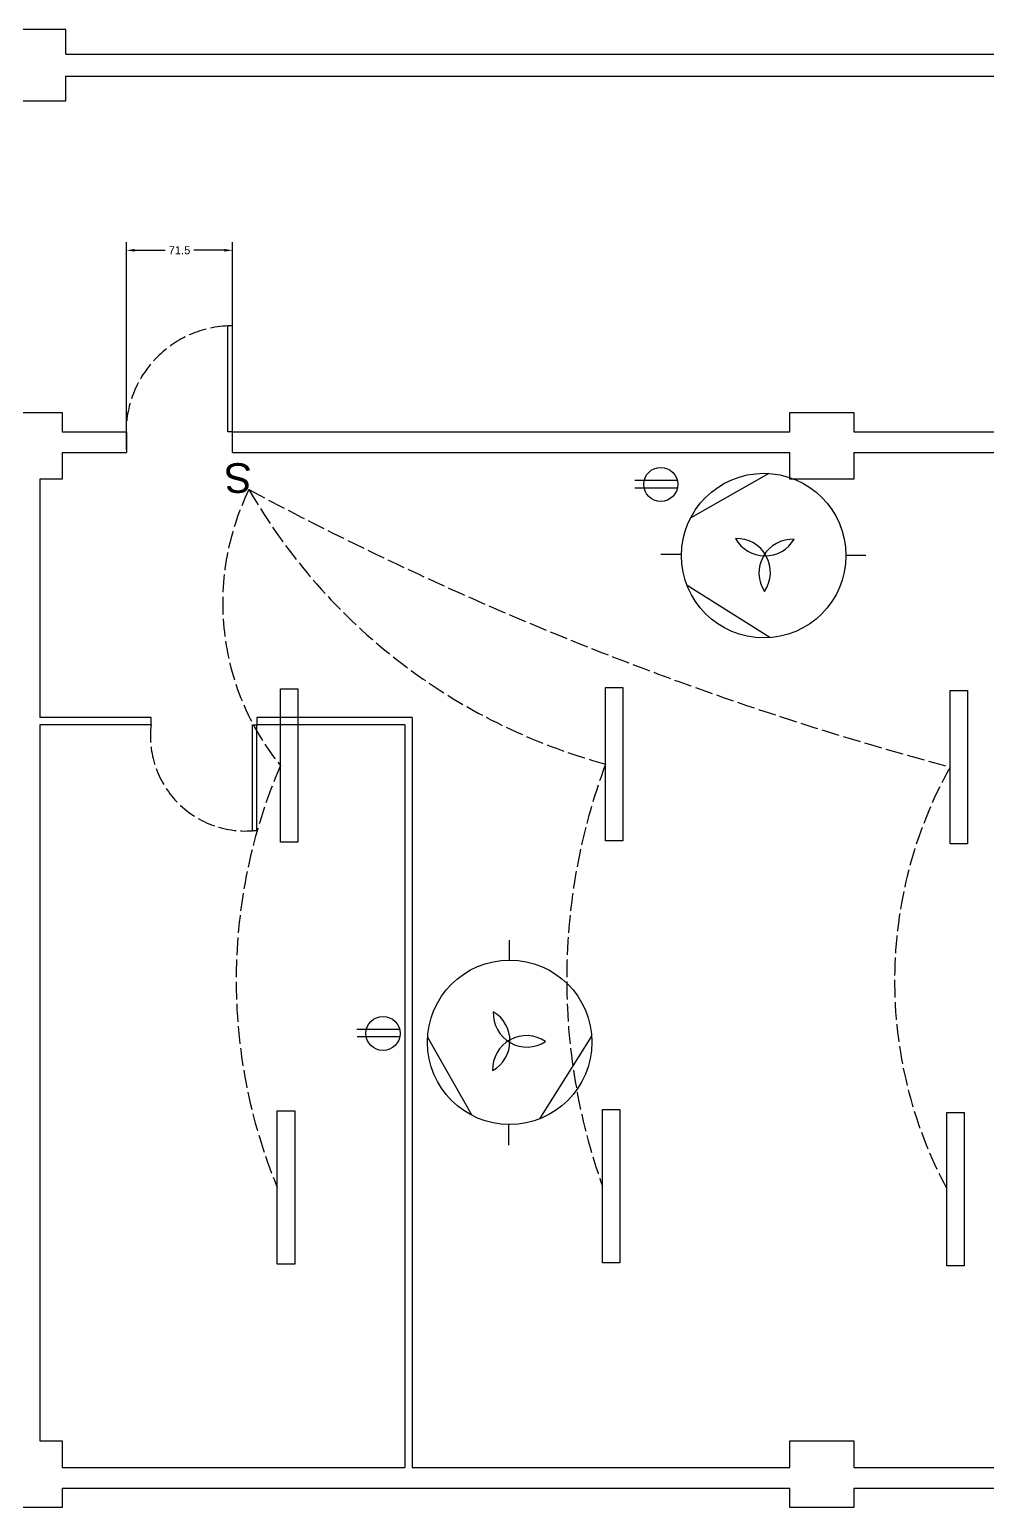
# Model space of a CAD drawing. Header units: centimetres. Extents: x 5373 to 12554, y -7923 to 4675.
# Drawn here: x 9842 to 10489, y -4897 to -3900 of the extents above; entities that cross this region are included whole.
import ezdxf

# ---------------------------------------------------------------- set-up
doc = ezdxf.new("R2010")
doc.units = ezdxf.units.CM
doc.header["$PDMODE"] = 3
doc.header["$PDSIZE"] = -3
doc.linetypes.add('ACAD_ISO02W100', pattern=[15, 12, -3])
doc.linetypes.add('HIDDEN', pattern=[0.375, 0.25, -0.125])
for name, color, linetype in [('ELCETRICAN HIDDEN', 130, 'HIDDEN'), ('Electrical', 50, 'Continuous'), ('others', 7, 'Continuous')]:
    doc.layers.add(name, color=color, linetype=linetype)
doc.styles.get("Standard").update_dxf_attribs({"font": 'arial.ttf'})
doc.dimstyles.get("Standard").update_dxf_attribs({"dimscale": 30, "dimtxt": 0.18, "dimasz": 0.18, "dimexe": 0.18, "dimexo": 0.0625, "dimgap": 0.09, "dimtad": 0, "dimtih": 1, "dimtoh": 1, "dimdec": 1, "dimzin": 0, "dimdsep": 46, "dimtxsty": 'Standard', "dimcen": 0.09, "dimclrd": 3, "dimclrt": 2, "dimadec": 0, "dimazin": 0, "dimtfac": 1, "dimtdec": 1, "dimtofl": 0, "dimtmove": 0, "dimatfit": 3, "dimfxl": 1, "dimtolj": 1, "dimtzin": 0, "dimarcsym": 0})

# ---------------------------------------------------------------- blocks, each defined once
blk = doc.blocks.new('*D90')
at = {"layer": 'Defpoints', "color": 0, "linetype": 'Continuous', "lineweight": -2, "transparency": 16777216}
for p, q in [((9907.87, -4183.12), (9907.87, -4043.08)), ((9979.37, -4183.12), (9979.37, -4043.08))]:
    blk.add_line(p, q, dxfattribs=at)
at = {"layer": 'Defpoints', "color": 3, "linetype": 'Continuous', "lineweight": -2, "transparency": 16777216}
for p, q in [((9913.27, -4048.48), (9933.91, -4048.48)), ((9973.97, -4048.48), (9953.33, -4048.48))]:
    blk.add_line(p, q, dxfattribs=at)
at = {"layer": 'Defpoints', "color": 0, "linetype": 'Continuous', "transparency": 16777216}
for p in [(9907.87, -4048.48), (9907.87, -4185), (9979.37, -4185)]:
    blk.add_point(p, dxfattribs=at)
at = {"layer": 'Defpoints', "color": 3, "linetype": 'Continuous', "transparency": 16777216}
for points in [[(9913.27, -4047.58), (9913.27, -4049.38), (9907.87, -4048.48)], [(9973.97, -4047.58), (9973.97, -4049.38), (9979.37, -4048.48)]]:
    blk.add_solid(points, dxfattribs=at)
at = {"layer": 'Defpoints', "color": 2, "linetype": 'Continuous', "transparency": 16777216, "insert": (9943.62, -4048.48), "char_height": 5.4, "attachment_point": 5}
blk.add_mtext('\\A1;71.5', dxfattribs=at)

msp = doc.modelspace()

# ---------------------------------------------------------------- linework, layer by layer
for p, q in [((9976.37, -4171), (9976.37, -4099.5)), ((9979.37, -4099.5), (9976.37, -4099.5)), ((9979.37, -4171), (9979.37, -4099.5)), ((9864.5, -4171), (9907.87, -4171)), ((9979.37, -4171), (10355.71, -4171)), ((10398.71, -4171), (10760.71, -4171)), ((9864.5, -4185), (9907.87, -4185)), ((9979.37, -4185), (10355.71, -4185)), ((10398.71, -4185), (10760.71, -4185)), ((9849.41, -4203), (9849.41, -4363.71)), ((9924.42, -4363.71), (9849.41, -4363.71)), ((10100.71, -4363.71), (9995.92, -4363.71)), ((10100.71, -4363.71), (10100.71, -4869.91)), ((9849.41, -4368.71), (9849.41, -4851.91)), ((9924.42, -4368.71), (9849.41, -4368.71)), ((9992.92, -4440.21), (9992.92, -4368.71)), ((10095.71, -4368.71), (9995.92, -4368.71)), ((9995.92, -4440.21), (9995.92, -4368.71)), ((10095.71, -4368.71), (10095.71, -4869.91)), ((9864.5, -4869.91), (10095.71, -4869.91)), ((10100.71, -4869.91), (10355.71, -4869.91)), ((10398.71, -4869.91), (10760.71, -4869.91)), ((9864.5, -4883.91), (10355.71, -4883.91)), ((10398.71, -4883.91), (10760.71, -4883.91))]:
    msp.add_line(p, q)
at = {"linetype": 'Continuous'}
for p, q in [((9907.87, -4171), (9907.87, -4185)), ((9979.37, -4171), (9976.37, -4171)), ((9979.37, -4185), (9979.37, -4171)), ((9924.42, -4368.71), (9924.42, -4363.71)), ((9995.92, -4363.71), (9995.92, -4368.71)), ((9992.92, -4368.71), (9995.92, -4368.71)), ((9995.92, -4440.21), (9992.92, -4440.21))]:
    msp.add_line(p, q, dxfattribs=at)
at = {"linetype": 'ACAD_ISO02W100'}
for centre, radius, start, end in [((9979.37, -4171.23), 71.79, 92.39489, 180), ((9988.11, -4376.26), 64.13, 173.24198, 274.30286)]:
    msp.add_arc(centre, radius, start, end, dxfattribs=at)
at = {"layer": 'Defpoints', "linetype": 'Continuous'}
for points in [[(9821.5, -4171), (9821.5, -4158), (9864.5, -4158), (9864.5, -4171)], [(10355.71, -4171), (10355.71, -4158), (10398.71, -4158), (10398.71, -4171)], [(9864.5, -4185), (9864.5, -4203), (9849.41, -4203)], [(10398.71, -4185), (10398.71, -4203), (10355.71, -4203), (10355.71, -4185)], [(9849.41, -4851.91), (9864.5, -4851.91), (9864.5, -4869.91)], [(10355.71, -4869.91), (10355.71, -4851.91), (10398.71, -4851.91), (10398.71, -4869.91)], [(9864.5, -4883.91), (9864.5, -4896.91), (9821.5, -4896.91), (9821.5, -4883.91)], [(10398.71, -4883.91), (10398.71, -4896.91), (10355.71, -4896.91), (10355.71, -4883.91)]]:
    msp.add_lwpolyline(points, dxfattribs=at)
at = {"layer": 'ELCETRICAN HIDDEN', "linetype": 'ACAD_ISO02W100'}
for centre, radius, start, end in [((10146.76, -4286.46), 173.97, 153.92261, 219.11388), ((11039.97, -2248.88), 2224.26, 241.84681, 254.98625), ((10335.31, -4010.88), 398.16, 210.00443, 254.85471), ((10348, -4541.12), 366.12, 156.68436, 202.46786), ((10619.74, -4540.5), 414.74, 159.49288, 199.65934), ((10723.15, -4541.55), 296.83, 150.90424, 208.24797)]:
    msp.add_arc(centre, radius, start, end, dxfattribs=at)
at = {"layer": 'Electrical', "linetype": 'Continuous'}
for p, q in [((10279.68, -4203.81), (10250.94, -4203.81)), ((10279.74, -4208.91), (10251, -4208.91)), ((10341.45, -4199.09), (10288.74, -4228.93)), ((10282.51, -4253.83), (10268.5, -4253.83)), ((10393.53, -4254.32), (10407, -4254.32)), ((10342.15, -4309.86), (10286.31, -4274.7)), ((10166.31, -4527.46), (10166.31, -4513.98)), ((10092.18, -4574.31), (10063.44, -4574.31)), ((10092.24, -4579.41), (10063.5, -4579.41)), ((10111.08, -4579.53), (10140.92, -4632.24)), ((10221.85, -4578.83), (10186.69, -4634.67)), ((10165.82, -4638.48), (10165.82, -4652.48))]:
    msp.add_line(p, q, dxfattribs=at)
for points in [[(10023.5, -4344.48), (10023.5, -4447.94), (10011.78, -4447.94), (10011.78, -4344.48)], [(10243, -4343.48), (10243, -4446.94), (10231.28, -4446.94), (10231.28, -4343.48)], [(10475.5, -4345.48), (10475.5, -4448.94), (10463.78, -4448.94), (10463.78, -4345.48)], [(10021.39, -4629.31), (10021.39, -4732.76), (10009.67, -4732.76), (10009.67, -4629.31)], [(10240.89, -4628.31), (10240.89, -4731.76), (10229.17, -4731.76), (10229.17, -4628.31)], [(10473.39, -4630.31), (10473.39, -4733.76), (10461.67, -4733.76), (10461.67, -4630.31)]]:
    msp.add_lwpolyline(points, close=True, dxfattribs=at)
for centre, radius in [((10268.5, -4206.48), 11.5), ((10338.02, -4254.5), 55.51), ((10166.49, -4582.97), 55.51), ((10081, -4576.98), 11.5)]:
    msp.add_circle(centre, radius, dxfattribs=at)
for centre, start, end in [((10319.71, -4265.79), 325.46862, 91.85896), ((10338.9, -4231.93), 209.04179, 329.60698), ((10357.58, -4266.24), 87.51743, 213.14698), ((10143.92, -4582.08), 299.04179, 59.60698), ((10178.23, -4563.4), 177.51743, 303.14698), ((10177.78, -4601.27), 55.46862, 181.85896)]:
    msp.add_arc(centre, 22.8, start, end, dxfattribs=at)
at = {"layer": 'others'}
for p, q in [((9867, -3916), (11163.21, -3916)), ((9867, -3931), (11163.21, -3931))]:
    msp.add_line(p, q, dxfattribs=at)
for points in [[(9867, -3916), (9867, -3899.5), (9819, -3899.5), (9819, -3916)], [(9819, -3931), (9819, -3947.5), (9867, -3947.5), (9867, -3931)]]:
    msp.add_lwpolyline(points, dxfattribs=at)

# ---------------------------------------------------------------- texts
at = {"layer": 'Electrical', "linetype": 'Continuous', "insert": (9992.5, -4212.5), "char_height": 0.2, "attachment_point": 1, "rotation": 180}
msp.add_mtext_dynamic_manual_height_columns('s{\\H100x;\\PS}', width=14.7793, gutter_width=1, heights=[0], dxfattribs=at)

# ---------------------------------------------------------------- dimensions: what is measured, and where the dimension line sits
at = {"layer": 'Defpoints', "linetype": 'Continuous'}
dim = msp.add_linear_dim(base=(9907.87, -4048.48), p1=(9979.37, -4185), p2=(9907.87, -4185), angle=180, dimstyle='Standard', dxfattribs=at)
dim.commit()
dim.dimension.update_dxf_attribs({"geometry": '*D90', "text_midpoint": (9943.62, -4048.48)})

doc.saveas('drawing.dxf')
